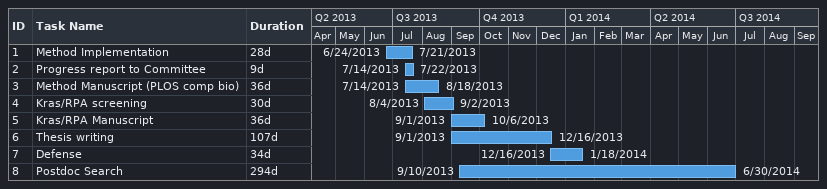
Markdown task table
| ID | Task | Duration | Start | Finish |
|---|---|---|---|---|
| 1 | Method Implementation | 28d | 2013-06-24 | 2013-07-21 |
| 2 | Progress report to Committee | 9d | 2013-07-14 | 2013-07-22 |
| 3 | Method Manuscript (PLOS comp bio) | 36d | 2013-07-14 | 2013-08-18 |
| 4 | Kras/RPA screening | 30d | 2013-08-04 | 2013-09-02 |
| 5 | Kras/RPA Manuscript | 36d | 2013-09-01 | 2013-10-06 |
| 6 | Thesis writing | 107d | 2013-09-01 | 2013-12-16 |
| 7 | Defense | 34d | 2013-12-16 | 2014-01-18 |
| 8 | Postdoc Search | 294d | 2013-09-10 | 2014-06-30 |
